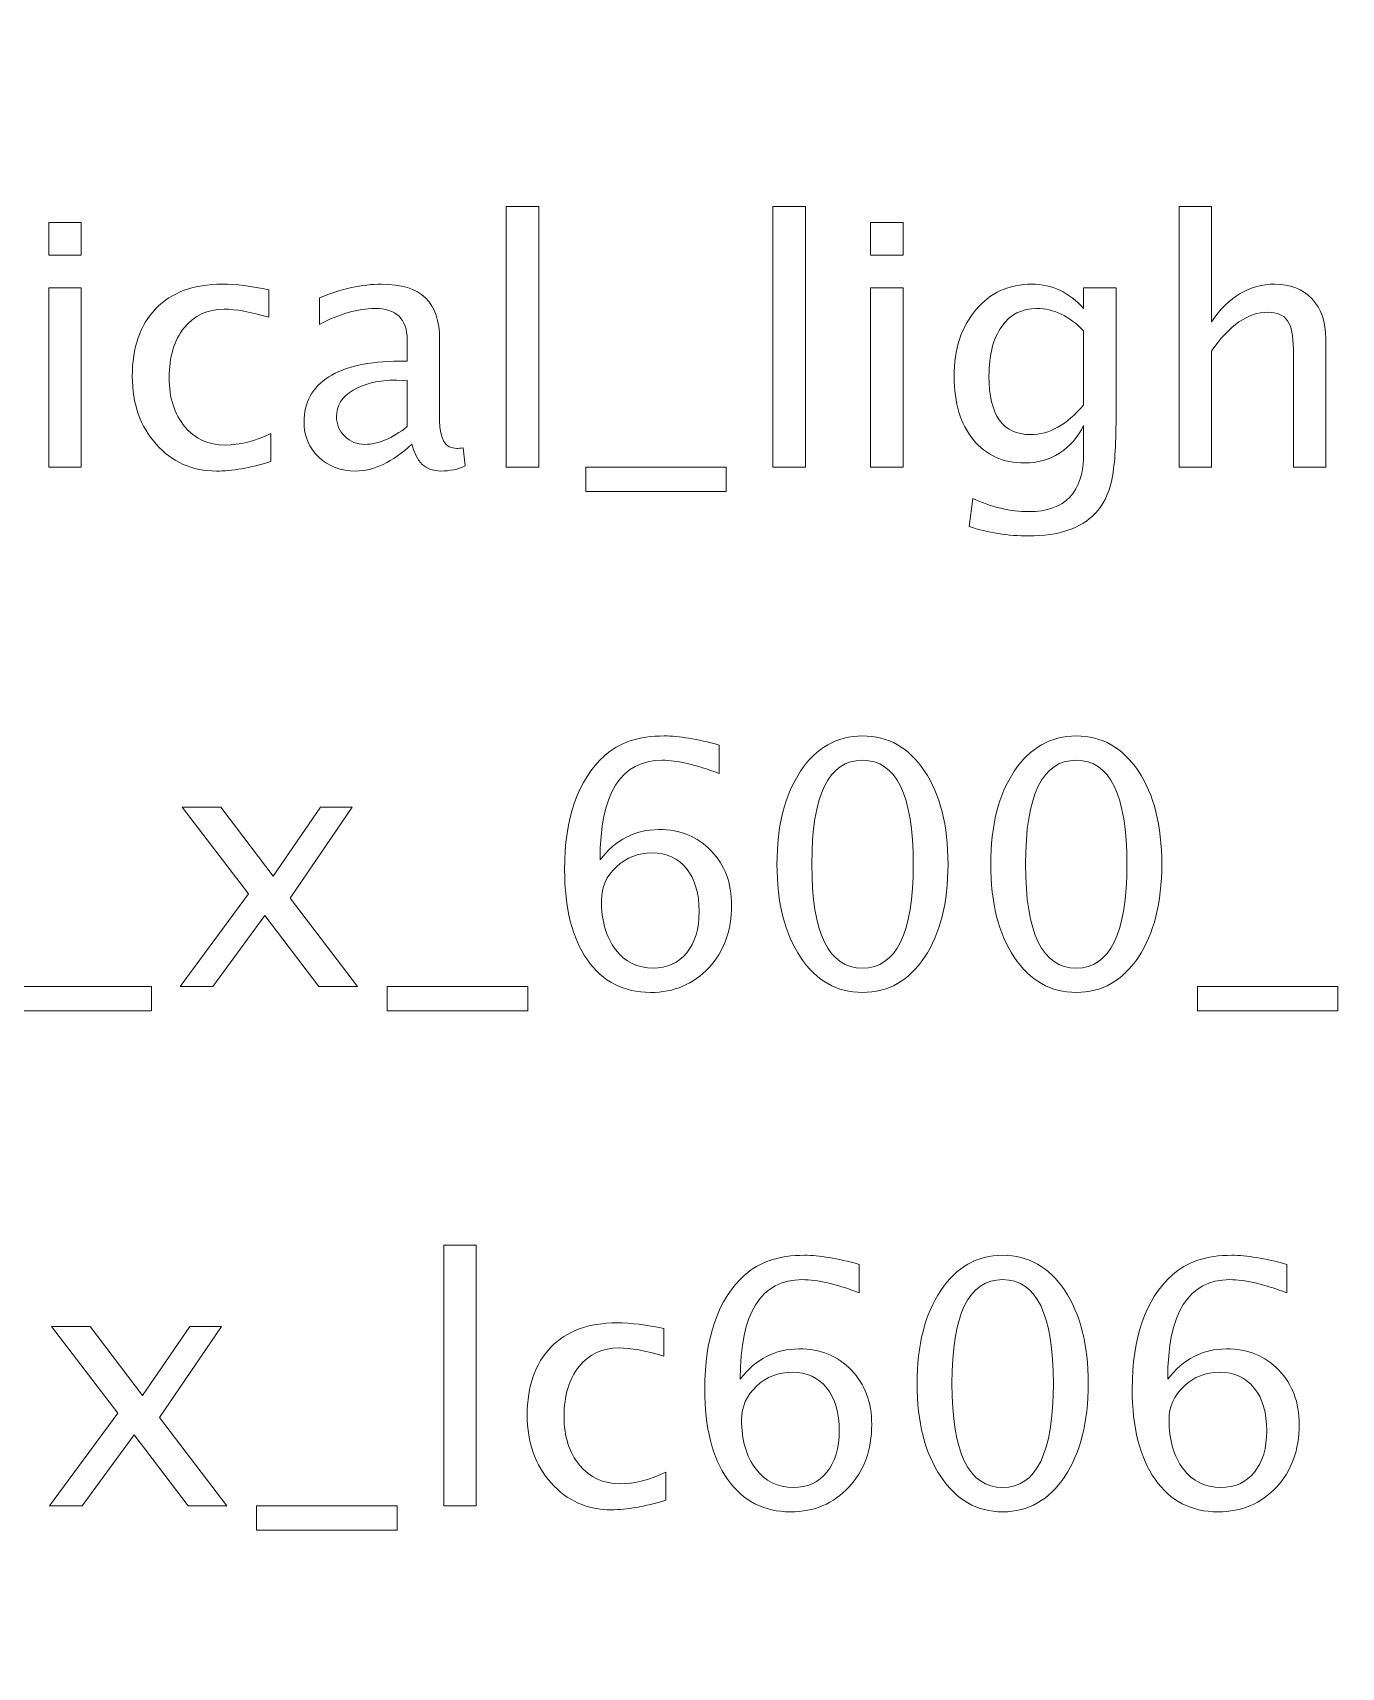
# Model space of a CAD drawing. Header units: centimetres. Extents: x -41.3 to 41.1, y -32.2 to 43.6.
# Drawn here: x -24.056 to -21.597, y 22.987 to 26.058 of the extents above; entities that cross this region are included whole.
import ezdxf

# ---------------------------------------------------------------- set-up
doc = ezdxf.new("R2010")
doc.units = ezdxf.units.CM
doc.header["$MEASUREMENT"] = 0
doc.layers.add('Layer 1', color=7, linetype='Continuous')

msp = doc.modelspace()

# ---------------------------------------------------------------- linework, layer by layer
at = {"layer": 'Layer 1', "color": 4, "lineweight": 53}
msp.add_open_spline([(31.7, -32.2), (31.7, -32.2), (-31.7, -32.2), (-31.7, -32.2), (-31.7, -32.2), (-31.97614, -32.2), (-32.2, -31.97614), (-32.2, -31.7), (-32.2, -31.7), (-32.2, -31.7), (-32.2, 31.7), (-32.2, 31.7), (-32.2, 31.7), (-32.2, 31.97614), (-31.97614, 32.2), (-31.7, 32.2), (-31.7, 32.2), (-31.7, 32.2), (31.7, 32.2), (31.7, 32.2), (31.7, 32.2), (31.97614, 32.2), (32.2, 31.97614), (32.2, 31.7), (32.2, 31.7), (32.2, 31.7), (32.2, -31.7), (32.2, -31.7), (32.2, -31.7), (32.2, -31.97614), (31.97614, -32.2), (31.7, -32.2)], degree=3, knots=[0, 0, 0, 0, 0.1111111, 0.1111111, 0.1111111, 0.1111111, 0.2222222, 0.2222222, 0.2222222, 0.2222222, 0.3333333, 0.3333333, 0.3333333, 0.3333333, 0.4444444, 0.4444444, 0.4444444, 0.4444444, 0.5555556, 0.5555556, 0.5555556, 0.5555556, 0.6666667, 0.6666667, 0.6666667, 0.6666667, 0.7777778, 0.7777778, 0.7777778, 0.7777778, 1, 1, 1, 1], dxfattribs=at)
at = {"layer": 'Layer 1', "lineweight": 53}
msp.add_open_spline([(-19.3, 32.2), (-19.3, 32.2), (-31.7, 32.2), (-31.7, 32.2), (-31.7, 32.2), (-31.97614, 32.2), (-32.2, 31.97614), (-32.2, 31.7), (-32.2, 31.7), (-32.2, 31.7), (-32.2, 20.8), (-32.2, 20.8), (-32.2, 20.8), (-32.2, 20.52386), (-31.97614, 20.3), (-31.7, 20.3), (-31.7, 20.3), (-31.7, 20.3), (-19.3, 20.3), (-19.3, 20.3), (-19.3, 20.3), (-19.02386, 20.3), (-18.8, 20.52386), (-18.8, 20.8), (-18.8, 20.8), (-18.8, 20.8), (-18.8, 31.7), (-18.8, 31.7), (-18.8, 31.7), (-18.8, 31.97614), (-19.02386, 32.2), (-19.3, 32.2)], degree=3, knots=[0, 0, 0, 0, 0.1111111, 0.1111111, 0.1111111, 0.1111111, 0.2222222, 0.2222222, 0.2222222, 0.2222222, 0.3333333, 0.3333333, 0.3333333, 0.3333333, 0.4444444, 0.4444444, 0.4444444, 0.4444444, 0.5555556, 0.5555556, 0.5555556, 0.5555556, 0.6666667, 0.6666667, 0.6666667, 0.6666667, 0.7777778, 0.7777778, 0.7777778, 0.7777778, 1, 1, 1, 1], dxfattribs=at)
at = {"layer": 'Layer 1', "color": 30, "lineweight": 53}
msp.add_open_spline([(-30, -30), (-30, -30), (-30, 30), (-30, 30), (-30, 30), (-30, 30), (30, 30), (30, 30), (30, 30), (30, 30), (30, -30), (30, -30), (30, -30), (30, -30), (-30, -30), (-30, -30)], degree=3, knots=[0, 0, 0, 0, 0.2, 0.2, 0.2, 0.2, 0.4, 0.4, 0.4, 0.4, 0.6, 0.6, 0.6, 0.6, 1, 1, 1, 1], dxfattribs=at)
at = {"layer": 'Layer 1', "color": 5, "lineweight": 9}
for points, knots in [([(-23.16616, 25.24174), (-23.16616, 25.24174), (-23.16616, 25.73133), (-23.16616, 25.73133), (-23.16616, 25.73133), (-23.16616, 25.73133), (-23.1052, 25.73133), (-23.1052, 25.73133), (-23.1052, 25.73133), (-23.1052, 25.73133), (-23.1052, 25.24174), (-23.1052, 25.24174), (-23.1052, 25.24174), (-23.1052, 25.24174), (-23.16616, 25.24174), (-23.16616, 25.24174)], [0, 0, 0, 0, 0.2, 0.2, 0.2, 0.2, 0.4, 0.4, 0.4, 0.4, 0.6, 0.6, 0.6, 0.6, 1, 1, 1, 1]), ([(-22.66513, 25.24174), (-22.66513, 25.24174), (-22.66513, 25.73133), (-22.66513, 25.73133), (-22.66513, 25.73133), (-22.66513, 25.73133), (-22.60417, 25.73133), (-22.60417, 25.73133), (-22.60417, 25.73133), (-22.60417, 25.73133), (-22.60417, 25.24174), (-22.60417, 25.24174), (-22.60417, 25.24174), (-22.60417, 25.24174), (-22.66513, 25.24174), (-22.66513, 25.24174)], [0, 0, 0, 0, 0.2, 0.2, 0.2, 0.2, 0.4, 0.4, 0.4, 0.4, 0.6, 0.6, 0.6, 0.6, 1, 1, 1, 1]), ([(-21.90217, 25.24174), (-21.90217, 25.24174), (-21.90217, 25.73133), (-21.90217, 25.73133), (-21.90217, 25.73133), (-21.90217, 25.73133), (-21.84121, 25.73133), (-21.84121, 25.73133), (-21.84121, 25.73133), (-21.84121, 25.73133), (-21.84121, 25.51468), (-21.84121, 25.51468), (-21.84121, 25.51468), (-21.80893, 25.56178), (-21.76935, 25.58528), (-21.72256, 25.58528), (-21.72256, 25.58528), (-21.69314, 25.58528), (-21.66975, 25.57607), (-21.6525, 25.55755), (-21.6525, 25.55755), (-21.63525, 25.53913), (-21.62657, 25.51426), (-21.62657, 25.48315), (-21.62657, 25.48315), (-21.62657, 25.48315), (-21.62657, 25.24174), (-21.62657, 25.24174), (-21.62657, 25.24174), (-21.62657, 25.24174), (-21.68753, 25.24174), (-21.68753, 25.24174), (-21.68753, 25.24174), (-21.68753, 25.24174), (-21.68753, 25.46325), (-21.68753, 25.46325), (-21.68753, 25.46325), (-21.68753, 25.48823), (-21.69123, 25.50601), (-21.69854, 25.51659), (-21.69854, 25.51659), (-21.70594, 25.52728), (-21.71812, 25.53257), (-21.73515, 25.53257), (-21.73515, 25.53257), (-21.77263, 25.53257), (-21.80798, 25.50812), (-21.84121, 25.45923), (-21.84121, 25.45923), (-21.84121, 25.45923), (-21.84121, 25.24174), (-21.84121, 25.24174), (-21.84121, 25.24174), (-21.84121, 25.24174), (-21.90217, 25.24174), (-21.90217, 25.24174)], [0, 0, 0, 0, 0.0666667, 0.0666667, 0.0666667, 0.0666667, 0.1333333, 0.1333333, 0.1333333, 0.1333333, 0.2, 0.2, 0.2, 0.2, 0.2666667, 0.2666667, 0.2666667, 0.2666667, 0.3333333, 0.3333333, 0.3333333, 0.3333333, 0.4, 0.4, 0.4, 0.4, 0.4666667, 0.4666667, 0.4666667, 0.4666667, 0.5333333, 0.5333333, 0.5333333, 0.5333333, 0.6, 0.6, 0.6, 0.6, 0.6666667, 0.6666667, 0.6666667, 0.6666667, 0.7333333, 0.7333333, 0.7333333, 0.7333333, 0.8, 0.8, 0.8, 0.8, 0.8666667, 0.8666667, 0.8666667, 0.8666667, 1, 1, 1, 1]), ([(-24.02554, 25.63989), (-24.02554, 25.63989), (-24.02554, 25.70085), (-24.02554, 25.70085), (-24.02554, 25.70085), (-24.02554, 25.70085), (-23.96458, 25.70085), (-23.96458, 25.70085), (-23.96458, 25.70085), (-23.96458, 25.70085), (-23.96458, 25.63989), (-23.96458, 25.63989), (-23.96458, 25.63989), (-23.96458, 25.63989), (-24.02554, 25.63989), (-24.02554, 25.63989)], [0, 0, 0, 0, 0.2, 0.2, 0.2, 0.2, 0.4, 0.4, 0.4, 0.4, 0.6, 0.6, 0.6, 0.6, 1, 1, 1, 1]), ([(-22.48161, 25.63989), (-22.48161, 25.63989), (-22.48161, 25.70085), (-22.48161, 25.70085), (-22.48161, 25.70085), (-22.48161, 25.70085), (-22.42065, 25.70085), (-22.42065, 25.70085), (-22.42065, 25.70085), (-22.42065, 25.70085), (-22.42065, 25.63989), (-22.42065, 25.63989), (-22.42065, 25.63989), (-22.42065, 25.63989), (-22.48161, 25.63989), (-22.48161, 25.63989)], [0, 0, 0, 0, 0.2, 0.2, 0.2, 0.2, 0.4, 0.4, 0.4, 0.4, 0.6, 0.6, 0.6, 0.6, 1, 1, 1, 1]), ([(-23.60833, 25.2519), (-23.64781, 25.24005), (-23.68188, 25.23412), (-23.71057, 25.23412), (-23.71057, 25.23412), (-23.75608, 25.23412), (-23.79376, 25.25095), (-23.82371, 25.2845), (-23.82371, 25.2845), (-23.85366, 25.31815), (-23.86869, 25.36059), (-23.86869, 25.41171), (-23.86869, 25.41171), (-23.86869, 25.46632), (-23.85387, 25.50897), (-23.82424, 25.53945), (-23.82424, 25.53945), (-23.79461, 25.57004), (-23.75323, 25.58528), (-23.7001, 25.58528), (-23.7001, 25.58528), (-23.67395, 25.58528), (-23.64452, 25.58168), (-23.61214, 25.57448), (-23.61214, 25.57448), (-23.61214, 25.57448), (-23.61214, 25.52305), (-23.61214, 25.52305), (-23.61214, 25.52305), (-23.64654, 25.53321), (-23.67458, 25.53829), (-23.69618, 25.53829), (-23.69618, 25.53829), (-23.72751, 25.53829), (-23.75259, 25.52654), (-23.77132, 25.50315), (-23.77132, 25.50315), (-23.79006, 25.47976), (-23.79947, 25.44854), (-23.79947, 25.40959), (-23.79947, 25.40959), (-23.79947, 25.37181), (-23.78974, 25.34133), (-23.77037, 25.31794), (-23.77037, 25.31794), (-23.751, 25.29466), (-23.72571, 25.28302), (-23.69428, 25.28302), (-23.69428, 25.28302), (-23.66643, 25.28302), (-23.63786, 25.29021), (-23.60833, 25.30461), (-23.60833, 25.30461), (-23.60833, 25.30461), (-23.60833, 25.2519), (-23.60833, 25.2519)], [0, 0, 0, 0, 0.0666667, 0.0666667, 0.0666667, 0.0666667, 0.1333333, 0.1333333, 0.1333333, 0.1333333, 0.2, 0.2, 0.2, 0.2, 0.2666667, 0.2666667, 0.2666667, 0.2666667, 0.3333333, 0.3333333, 0.3333333, 0.3333333, 0.4, 0.4, 0.4, 0.4, 0.4666667, 0.4666667, 0.4666667, 0.4666667, 0.5333333, 0.5333333, 0.5333333, 0.5333333, 0.6, 0.6, 0.6, 0.6, 0.6666667, 0.6666667, 0.6666667, 0.6666667, 0.7333333, 0.7333333, 0.7333333, 0.7333333, 0.8, 0.8, 0.8, 0.8, 0.8666667, 0.8666667, 0.8666667, 0.8666667, 1, 1, 1, 1]), ([(-23.34332, 25.2846), (-23.37995, 25.25095), (-23.41519, 25.23412), (-23.44906, 25.23412), (-23.44906, 25.23412), (-23.47689, 25.23412), (-23.50007, 25.2428), (-23.51838, 25.26026), (-23.51838, 25.26026), (-23.53679, 25.27772), (-23.546, 25.29974), (-23.546, 25.3263), (-23.546, 25.3263), (-23.546, 25.36303), (-23.53055, 25.39128), (-23.49964, 25.41097), (-23.49964, 25.41097), (-23.46874, 25.43065), (-23.4244, 25.4405), (-23.36661, 25.4405), (-23.36661, 25.4405), (-23.36661, 25.4405), (-23.35231, 25.4405), (-23.35231, 25.4405), (-23.35231, 25.4405), (-23.35231, 25.4405), (-23.35231, 25.48103), (-23.35231, 25.48103), (-23.35231, 25.48103), (-23.35231, 25.52008), (-23.37264, 25.53956), (-23.41339, 25.53956), (-23.41339, 25.53956), (-23.44493, 25.53956), (-23.47943, 25.52961), (-23.51679, 25.50971), (-23.51679, 25.50971), (-23.51679, 25.50971), (-23.51679, 25.55988), (-23.51679, 25.55988), (-23.51679, 25.55988), (-23.47573, 25.57681), (-23.43699, 25.58528), (-23.40069, 25.58528), (-23.40069, 25.58528), (-23.36333, 25.58528), (-23.3357, 25.57681), (-23.31802, 25.55977), (-23.31802, 25.55977), (-23.30024, 25.54273), (-23.29135, 25.51648), (-23.29135, 25.48103), (-23.29135, 25.48103), (-23.29135, 25.48103), (-23.29135, 25.32895), (-23.29135, 25.32895), (-23.29135, 25.32895), (-23.29135, 25.29413), (-23.28067, 25.27667), (-23.25918, 25.27667), (-23.25918, 25.27667), (-23.25654, 25.27667), (-23.25262, 25.27709), (-23.24743, 25.27794), (-23.24743, 25.27794), (-23.24743, 25.27794), (-23.24309, 25.24407), (-23.24309, 25.24407), (-23.24309, 25.24407), (-23.25696, 25.2374), (-23.2722, 25.23412), (-23.28892, 25.23412), (-23.28892, 25.23412), (-23.31739, 25.23412), (-23.33549, 25.25095), (-23.34332, 25.2846)], [0, 0, 0, 0, 0.05, 0.05, 0.05, 0.05, 0.1, 0.1, 0.1, 0.1, 0.15, 0.15, 0.15, 0.15, 0.2, 0.2, 0.2, 0.2, 0.25, 0.25, 0.25, 0.25, 0.3, 0.3, 0.3, 0.3, 0.35, 0.35, 0.35, 0.35, 0.4, 0.4, 0.4, 0.4, 0.45, 0.45, 0.45, 0.45, 0.5, 0.5, 0.5, 0.5, 0.55, 0.55, 0.55, 0.55, 0.6, 0.6, 0.6, 0.6, 0.65, 0.65, 0.65, 0.65, 0.7, 0.7, 0.7, 0.7, 0.75, 0.75, 0.75, 0.75, 0.8, 0.8, 0.8, 0.8, 0.85, 0.85, 0.85, 0.85, 0.9, 0.9, 0.9, 0.9, 1, 1, 1, 1]), ([(-22.29682, 25.12998), (-22.29682, 25.12998), (-22.28962, 25.18268), (-22.28962, 25.18268), (-22.28962, 25.18268), (-22.25427, 25.16617), (-22.21924, 25.15792), (-22.18464, 25.15792), (-22.18464, 25.15792), (-22.11594, 25.15792), (-22.08154, 25.19433), (-22.08154, 25.26703), (-22.08154, 25.26703), (-22.08154, 25.26703), (-22.08154, 25.31995), (-22.08154, 25.31995), (-22.08154, 25.31995), (-22.09213, 25.29762), (-22.10716, 25.28037), (-22.12674, 25.26799), (-22.12674, 25.26799), (-22.14632, 25.2556), (-22.16813, 25.24936), (-22.19215, 25.24936), (-22.19215, 25.24936), (-22.2329, 25.24936), (-22.26518, 25.26397), (-22.28899, 25.29318), (-22.28899, 25.29318), (-22.3128, 25.32239), (-22.32476, 25.36197), (-22.32476, 25.41192), (-22.32476, 25.41192), (-22.32476, 25.46304), (-22.31121, 25.50474), (-22.28412, 25.53702), (-22.28412, 25.53702), (-22.25692, 25.56919), (-22.22189, 25.58528), (-22.17882, 25.58528), (-22.17882, 25.58528), (-22.14113, 25.58528), (-22.10864, 25.57004), (-22.08154, 25.53945), (-22.08154, 25.53945), (-22.08154, 25.53945), (-22.08154, 25.57829), (-22.08154, 25.57829), (-22.08154, 25.57829), (-22.08154, 25.57829), (-22.02058, 25.57829), (-22.02058, 25.57829), (-22.02058, 25.57829), (-22.02058, 25.57829), (-22.02058, 25.3336), (-22.02058, 25.3336), (-22.02058, 25.3336), (-22.02058, 25.281), (-22.02334, 25.24206), (-22.02884, 25.21676), (-22.02884, 25.21676), (-22.03424, 25.19147), (-22.04461, 25.17073), (-22.05964, 25.15464), (-22.05964, 25.15464), (-22.08631, 25.12638), (-22.12801, 25.1122), (-22.18464, 25.1122), (-22.18464, 25.1122), (-22.22348, 25.1122), (-22.26084, 25.11813), (-22.29682, 25.12998)], [0, 0, 0, 0, 0.0526316, 0.0526316, 0.0526316, 0.0526316, 0.1052632, 0.1052632, 0.1052632, 0.1052632, 0.1578947, 0.1578947, 0.1578947, 0.1578947, 0.2105263, 0.2105263, 0.2105263, 0.2105263, 0.2631579, 0.2631579, 0.2631579, 0.2631579, 0.3157895, 0.3157895, 0.3157895, 0.3157895, 0.3684211, 0.3684211, 0.3684211, 0.3684211, 0.4210526, 0.4210526, 0.4210526, 0.4210526, 0.4736842, 0.4736842, 0.4736842, 0.4736842, 0.5263158, 0.5263158, 0.5263158, 0.5263158, 0.5789474, 0.5789474, 0.5789474, 0.5789474, 0.6315789, 0.6315789, 0.6315789, 0.6315789, 0.6842105, 0.6842105, 0.6842105, 0.6842105, 0.7368421, 0.7368421, 0.7368421, 0.7368421, 0.7894737, 0.7894737, 0.7894737, 0.7894737, 0.8421053, 0.8421053, 0.8421053, 0.8421053, 0.8947368, 0.8947368, 0.8947368, 0.8947368, 1, 1, 1, 1]), ([(-24.02554, 25.24174), (-24.02554, 25.24174), (-24.02554, 25.57829), (-24.02554, 25.57829), (-24.02554, 25.57829), (-24.02554, 25.57829), (-23.96458, 25.57829), (-23.96458, 25.57829), (-23.96458, 25.57829), (-23.96458, 25.57829), (-23.96458, 25.24174), (-23.96458, 25.24174), (-23.96458, 25.24174), (-23.96458, 25.24174), (-24.02554, 25.24174), (-24.02554, 25.24174)], [0, 0, 0, 0, 0.2, 0.2, 0.2, 0.2, 0.4, 0.4, 0.4, 0.4, 0.6, 0.6, 0.6, 0.6, 1, 1, 1, 1]), ([(-22.48161, 25.24174), (-22.48161, 25.24174), (-22.48161, 25.57829), (-22.48161, 25.57829), (-22.48161, 25.57829), (-22.48161, 25.57829), (-22.42065, 25.57829), (-22.42065, 25.57829), (-22.42065, 25.57829), (-22.42065, 25.57829), (-22.42065, 25.24174), (-22.42065, 25.24174), (-22.42065, 25.24174), (-22.42065, 25.24174), (-22.48161, 25.24174), (-22.48161, 25.24174)], [0, 0, 0, 0, 0.2, 0.2, 0.2, 0.2, 0.4, 0.4, 0.4, 0.4, 0.6, 0.6, 0.6, 0.6, 1, 1, 1, 1]), ([(-22.08154, 25.35816), (-22.08154, 25.35816), (-22.08154, 25.49775), (-22.08154, 25.49775), (-22.08154, 25.49775), (-22.10843, 25.52559), (-22.13774, 25.53956), (-22.1694, 25.53956), (-22.1694, 25.53956), (-22.19755, 25.53956), (-22.21956, 25.52834), (-22.23544, 25.50579), (-22.23544, 25.50579), (-22.25142, 25.48336), (-22.25935, 25.45214), (-22.25935, 25.41234), (-22.25935, 25.41234), (-22.25935, 25.33921), (-22.23343, 25.3027), (-22.18146, 25.3027), (-22.18146, 25.3027), (-22.14611, 25.3027), (-22.11277, 25.32122), (-22.08154, 25.35816)], [0, 0, 0, 0, 0.1428571, 0.1428571, 0.1428571, 0.1428571, 0.2857143, 0.2857143, 0.2857143, 0.2857143, 0.4285714, 0.4285714, 0.4285714, 0.4285714, 0.5714286, 0.5714286, 0.5714286, 0.5714286, 0.7142857, 0.7142857, 0.7142857, 0.7142857, 1, 1, 1, 1]), ([(-23.35231, 25.31783), (-23.35231, 25.31783), (-23.35231, 25.4043), (-23.35231, 25.4043), (-23.35231, 25.4043), (-23.35231, 25.4043), (-23.3719, 25.40494), (-23.3719, 25.40494), (-23.3719, 25.40494), (-23.40577, 25.40494), (-23.43308, 25.39869), (-23.45392, 25.3862), (-23.45392, 25.3862), (-23.47467, 25.37361), (-23.48504, 25.35699), (-23.48504, 25.33625), (-23.48504, 25.33625), (-23.48504, 25.32175), (-23.47985, 25.30947), (-23.46959, 25.29942), (-23.46959, 25.29942), (-23.45922, 25.28937), (-23.44662, 25.28429), (-23.4317, 25.28429), (-23.4317, 25.28429), (-23.4063, 25.28429), (-23.37984, 25.2955), (-23.35231, 25.31783)], [0, 0, 0, 0, 0.125, 0.125, 0.125, 0.125, 0.25, 0.25, 0.25, 0.25, 0.375, 0.375, 0.375, 0.375, 0.5, 0.5, 0.5, 0.5, 0.625, 0.625, 0.625, 0.625, 0.75, 0.75, 0.75, 0.75, 1, 1, 1, 1]), ([(-23.01693, 25.19602), (-23.01693, 25.19602), (-23.01693, 25.24174), (-23.01693, 25.24174), (-23.01693, 25.24174), (-23.01693, 25.24174), (-22.75276, 25.24174), (-22.75276, 25.24174), (-22.75276, 25.24174), (-22.75276, 25.24174), (-22.75276, 25.19602), (-22.75276, 25.19602), (-22.75276, 25.19602), (-22.75276, 25.19602), (-23.01693, 25.19602), (-23.01693, 25.19602)], [0, 0, 0, 0, 0.2, 0.2, 0.2, 0.2, 0.4, 0.4, 0.4, 0.4, 0.6, 0.6, 0.6, 0.6, 1, 1, 1, 1]), ([(-22.9899, 24.50387), (-22.96069, 24.54166), (-22.92397, 24.5606), (-22.87972, 24.5606), (-22.87972, 24.5606), (-22.83961, 24.5606), (-22.8068, 24.54737), (-22.78119, 24.52081), (-22.78119, 24.52081), (-22.75568, 24.49424), (-22.74287, 24.46016), (-22.74287, 24.41857), (-22.74287, 24.41857), (-22.74287, 24.37084), (-22.75716, 24.33158), (-22.78584, 24.30078), (-22.78584, 24.30078), (-22.81452, 24.26998), (-22.85093, 24.25453), (-22.89528, 24.25453), (-22.89528, 24.25453), (-22.94566, 24.25453), (-22.98524, 24.27496), (-23.01371, 24.3157), (-23.01371, 24.3157), (-23.04229, 24.35655), (-23.05657, 24.41307), (-23.05657, 24.48514), (-23.05657, 24.48514), (-23.05657, 24.5823), (-23.0316, 24.65352), (-22.98175, 24.69903), (-22.98175, 24.69903), (-22.95466, 24.72401), (-22.91719, 24.7365), (-22.86945, 24.7365), (-22.86945, 24.7365), (-22.84172, 24.7365), (-22.80733, 24.73078), (-22.76637, 24.71935), (-22.76637, 24.71935), (-22.76637, 24.71935), (-22.76637, 24.66601), (-22.76637, 24.66601), (-22.76637, 24.66601), (-22.80966, 24.68252), (-22.84522, 24.69078), (-22.87316, 24.69078), (-22.87316, 24.69078), (-22.95095, 24.69078), (-22.9899, 24.62844), (-22.9899, 24.50387)], [0, 0, 0, 0, 0.0714286, 0.0714286, 0.0714286, 0.0714286, 0.1428571, 0.1428571, 0.1428571, 0.1428571, 0.2142857, 0.2142857, 0.2142857, 0.2142857, 0.2857143, 0.2857143, 0.2857143, 0.2857143, 0.3571429, 0.3571429, 0.3571429, 0.3571429, 0.4285714, 0.4285714, 0.4285714, 0.4285714, 0.5, 0.5, 0.5, 0.5, 0.5714286, 0.5714286, 0.5714286, 0.5714286, 0.6428571, 0.6428571, 0.6428571, 0.6428571, 0.7142857, 0.7142857, 0.7142857, 0.7142857, 0.7857143, 0.7857143, 0.7857143, 0.7857143, 0.8571429, 0.8571429, 0.8571429, 0.8571429, 1, 1, 1, 1]), ([(-22.49692, 24.25453), (-22.54507, 24.25453), (-22.58391, 24.27665), (-22.61334, 24.32078), (-22.61334, 24.32078), (-22.64286, 24.36491), (-22.65757, 24.42312), (-22.65757, 24.49551), (-22.65757, 24.49551), (-22.65757, 24.5679), (-22.64286, 24.62611), (-22.61334, 24.67024), (-22.61334, 24.67024), (-22.58391, 24.71438), (-22.54507, 24.7365), (-22.49692, 24.7365), (-22.49692, 24.7365), (-22.44854, 24.7365), (-22.4097, 24.71448), (-22.38028, 24.67046), (-22.38028, 24.67046), (-22.35097, 24.62643), (-22.33625, 24.56811), (-22.33625, 24.49551), (-22.33625, 24.49551), (-22.33625, 24.42312), (-22.35097, 24.36491), (-22.38028, 24.32078), (-22.38028, 24.32078), (-22.4097, 24.27665), (-22.44854, 24.25453), (-22.49692, 24.25453)], [0, 0, 0, 0, 0.1111111, 0.1111111, 0.1111111, 0.1111111, 0.2222222, 0.2222222, 0.2222222, 0.2222222, 0.3333333, 0.3333333, 0.3333333, 0.3333333, 0.4444444, 0.4444444, 0.4444444, 0.4444444, 0.5555556, 0.5555556, 0.5555556, 0.5555556, 0.6666667, 0.6666667, 0.6666667, 0.6666667, 0.7777778, 0.7777778, 0.7777778, 0.7777778, 1, 1, 1, 1]), ([(-22.09539, 24.25453), (-22.14354, 24.25453), (-22.18238, 24.27665), (-22.21181, 24.32078), (-22.21181, 24.32078), (-22.24133, 24.36491), (-22.25604, 24.42312), (-22.25604, 24.49551), (-22.25604, 24.49551), (-22.25604, 24.5679), (-22.24133, 24.62611), (-22.21181, 24.67024), (-22.21181, 24.67024), (-22.18238, 24.71438), (-22.14354, 24.7365), (-22.09539, 24.7365), (-22.09539, 24.7365), (-22.04701, 24.7365), (-22.00817, 24.71448), (-21.97875, 24.67046), (-21.97875, 24.67046), (-21.94944, 24.62643), (-21.93472, 24.56811), (-21.93472, 24.49551), (-21.93472, 24.49551), (-21.93472, 24.42312), (-21.94944, 24.36491), (-21.97875, 24.32078), (-21.97875, 24.32078), (-22.00817, 24.27665), (-22.04701, 24.25453), (-22.09539, 24.25453)], [0, 0, 0, 0, 0.1111111, 0.1111111, 0.1111111, 0.1111111, 0.2222222, 0.2222222, 0.2222222, 0.2222222, 0.3333333, 0.3333333, 0.3333333, 0.3333333, 0.4444444, 0.4444444, 0.4444444, 0.4444444, 0.5555556, 0.5555556, 0.5555556, 0.5555556, 0.6666667, 0.6666667, 0.6666667, 0.6666667, 0.7777778, 0.7777778, 0.7777778, 0.7777778, 1, 1, 1, 1]), ([(-22.49703, 24.30025), (-22.43341, 24.30025), (-22.40166, 24.36534), (-22.40166, 24.49551), (-22.40166, 24.49551), (-22.40166, 24.62569), (-22.43341, 24.69078), (-22.49703, 24.69078), (-22.49703, 24.69078), (-22.56042, 24.69078), (-22.59217, 24.62569), (-22.59217, 24.49551), (-22.59217, 24.49551), (-22.59217, 24.36534), (-22.56042, 24.30025), (-22.49703, 24.30025)], [0, 0, 0, 0, 0.2, 0.2, 0.2, 0.2, 0.4, 0.4, 0.4, 0.4, 0.6, 0.6, 0.6, 0.6, 1, 1, 1, 1]), ([(-22.0955, 24.30025), (-22.03188, 24.30025), (-22.00013, 24.36534), (-22.00013, 24.49551), (-22.00013, 24.49551), (-22.00013, 24.62569), (-22.03188, 24.69078), (-22.0955, 24.69078), (-22.0955, 24.69078), (-22.15889, 24.69078), (-22.19064, 24.62569), (-22.19064, 24.49551), (-22.19064, 24.49551), (-22.19064, 24.36534), (-22.15889, 24.30025), (-22.0955, 24.30025)], [0, 0, 0, 0, 0.2, 0.2, 0.2, 0.2, 0.4, 0.4, 0.4, 0.4, 0.6, 0.6, 0.6, 0.6, 1, 1, 1, 1]), ([(-23.77878, 24.26596), (-23.77878, 24.26596), (-23.65062, 24.43963), (-23.65062, 24.43963), (-23.65062, 24.43963), (-23.65062, 24.43963), (-23.77497, 24.60251), (-23.77497, 24.60251), (-23.77497, 24.60251), (-23.77497, 24.60251), (-23.70227, 24.60251), (-23.70227, 24.60251), (-23.70227, 24.60251), (-23.70227, 24.60251), (-23.60405, 24.47286), (-23.60405, 24.47286), (-23.60405, 24.47286), (-23.60405, 24.47286), (-23.51514, 24.60251), (-23.51514, 24.60251), (-23.51514, 24.60251), (-23.51514, 24.60251), (-23.45556, 24.60251), (-23.45556, 24.60251), (-23.45556, 24.60251), (-23.45556, 24.60251), (-23.57198, 24.4318), (-23.57198, 24.4318), (-23.57198, 24.4318), (-23.57198, 24.4318), (-23.4454, 24.26596), (-23.4454, 24.26596), (-23.4454, 24.26596), (-23.4454, 24.26596), (-23.51811, 24.26596), (-23.51811, 24.26596), (-23.51811, 24.26596), (-23.51811, 24.26596), (-23.61951, 24.39931), (-23.61951, 24.39931), (-23.61951, 24.39931), (-23.61951, 24.39931), (-23.71761, 24.26596), (-23.71761, 24.26596), (-23.71761, 24.26596), (-23.71761, 24.26596), (-23.77878, 24.26596), (-23.77878, 24.26596)], [0, 0, 0, 0, 0.0769231, 0.0769231, 0.0769231, 0.0769231, 0.1538462, 0.1538462, 0.1538462, 0.1538462, 0.2307692, 0.2307692, 0.2307692, 0.2307692, 0.3076923, 0.3076923, 0.3076923, 0.3076923, 0.3846154, 0.3846154, 0.3846154, 0.3846154, 0.4615385, 0.4615385, 0.4615385, 0.4615385, 0.5384615, 0.5384615, 0.5384615, 0.5384615, 0.6153846, 0.6153846, 0.6153846, 0.6153846, 0.6923077, 0.6923077, 0.6923077, 0.6923077, 0.7692308, 0.7692308, 0.7692308, 0.7692308, 0.8461538, 0.8461538, 0.8461538, 0.8461538, 1, 1, 1, 1]), ([(-22.80383, 24.40651), (-22.80383, 24.44048), (-22.81167, 24.46736), (-22.82744, 24.48715), (-22.82744, 24.48715), (-22.8432, 24.50694), (-22.86479, 24.51679), (-22.89222, 24.51679), (-22.89222, 24.51679), (-22.91836, 24.51679), (-22.94069, 24.50811), (-22.95931, 24.49064), (-22.95931, 24.49064), (-22.97805, 24.47329), (-22.98736, 24.45233), (-22.98736, 24.42789), (-22.98736, 24.42789), (-22.98736, 24.38936), (-22.97847, 24.35846), (-22.9608, 24.33518), (-22.9608, 24.33518), (-22.94302, 24.31189), (-22.91952, 24.30025), (-22.89031, 24.30025), (-22.89031, 24.30025), (-22.86374, 24.30025), (-22.84268, 24.30978), (-22.82712, 24.32883), (-22.82712, 24.32883), (-22.81156, 24.34788), (-22.80383, 24.3738), (-22.80383, 24.40651)], [0, 0, 0, 0, 0.1111111, 0.1111111, 0.1111111, 0.1111111, 0.2222222, 0.2222222, 0.2222222, 0.2222222, 0.3333333, 0.3333333, 0.3333333, 0.3333333, 0.4444444, 0.4444444, 0.4444444, 0.4444444, 0.5555556, 0.5555556, 0.5555556, 0.5555556, 0.6666667, 0.6666667, 0.6666667, 0.6666667, 0.7777778, 0.7777778, 0.7777778, 0.7777778, 1, 1, 1, 1]), ([(-24.09692, 24.22024), (-24.09692, 24.22024), (-24.09692, 24.26596), (-24.09692, 24.26596), (-24.09692, 24.26596), (-24.09692, 24.26596), (-23.83275, 24.26596), (-23.83275, 24.26596), (-23.83275, 24.26596), (-23.83275, 24.26596), (-23.83275, 24.22024), (-23.83275, 24.22024), (-23.83275, 24.22024), (-23.83275, 24.22024), (-24.09692, 24.22024), (-24.09692, 24.22024)], [0, 0, 0, 0, 0.2, 0.2, 0.2, 0.2, 0.4, 0.4, 0.4, 0.4, 0.6, 0.6, 0.6, 0.6, 1, 1, 1, 1]), ([(-23.38995, 24.22024), (-23.38995, 24.22024), (-23.38995, 24.26596), (-23.38995, 24.26596), (-23.38995, 24.26596), (-23.38995, 24.26596), (-23.12578, 24.26596), (-23.12578, 24.26596), (-23.12578, 24.26596), (-23.12578, 24.26596), (-23.12578, 24.22024), (-23.12578, 24.22024), (-23.12578, 24.22024), (-23.12578, 24.22024), (-23.38995, 24.22024), (-23.38995, 24.22024)], [0, 0, 0, 0, 0.2, 0.2, 0.2, 0.2, 0.4, 0.4, 0.4, 0.4, 0.6, 0.6, 0.6, 0.6, 1, 1, 1, 1]), ([(-21.86785, 24.22024), (-21.86785, 24.22024), (-21.86785, 24.26596), (-21.86785, 24.26596), (-21.86785, 24.26596), (-21.86785, 24.26596), (-21.60368, 24.26596), (-21.60368, 24.26596), (-21.60368, 24.26596), (-21.60368, 24.26596), (-21.60368, 24.22024), (-21.60368, 24.22024), (-21.60368, 24.22024), (-21.60368, 24.22024), (-21.86785, 24.22024), (-21.86785, 24.22024)], [0, 0, 0, 0, 0.2, 0.2, 0.2, 0.2, 0.4, 0.4, 0.4, 0.4, 0.6, 0.6, 0.6, 0.6, 1, 1, 1, 1]), ([(-23.28363, 23.29018), (-23.28363, 23.29018), (-23.28363, 23.77977), (-23.28363, 23.77977), (-23.28363, 23.77977), (-23.28363, 23.77977), (-23.22267, 23.77977), (-23.22267, 23.77977), (-23.22267, 23.77977), (-23.22267, 23.77977), (-23.22267, 23.29018), (-23.22267, 23.29018), (-23.22267, 23.29018), (-23.22267, 23.29018), (-23.28363, 23.29018), (-23.28363, 23.29018)], [0, 0, 0, 0, 0.2, 0.2, 0.2, 0.2, 0.4, 0.4, 0.4, 0.4, 0.6, 0.6, 0.6, 0.6, 1, 1, 1, 1]), ([(-22.72661, 23.52809), (-22.6974, 23.56588), (-22.66068, 23.58482), (-22.61643, 23.58482), (-22.61643, 23.58482), (-22.57632, 23.58482), (-22.54351, 23.57159), (-22.5179, 23.54503), (-22.5179, 23.54503), (-22.49239, 23.51846), (-22.47958, 23.48438), (-22.47958, 23.44279), (-22.47958, 23.44279), (-22.47958, 23.39506), (-22.49387, 23.3558), (-22.52255, 23.325), (-22.52255, 23.325), (-22.55123, 23.2942), (-22.58764, 23.27875), (-22.63199, 23.27875), (-22.63199, 23.27875), (-22.68237, 23.27875), (-22.72195, 23.29918), (-22.75042, 23.33992), (-22.75042, 23.33992), (-22.779, 23.38077), (-22.79328, 23.43729), (-22.79328, 23.50936), (-22.79328, 23.50936), (-22.79328, 23.60652), (-22.76831, 23.67774), (-22.71846, 23.72325), (-22.71846, 23.72325), (-22.69137, 23.74823), (-22.6539, 23.76072), (-22.60616, 23.76072), (-22.60616, 23.76072), (-22.57843, 23.76072), (-22.54404, 23.755), (-22.50308, 23.74357), (-22.50308, 23.74357), (-22.50308, 23.74357), (-22.50308, 23.69023), (-22.50308, 23.69023), (-22.50308, 23.69023), (-22.54637, 23.70674), (-22.58193, 23.715), (-22.60987, 23.715), (-22.60987, 23.715), (-22.68766, 23.715), (-22.72661, 23.65266), (-22.72661, 23.52809)], [0, 0, 0, 0, 0.0714286, 0.0714286, 0.0714286, 0.0714286, 0.1428571, 0.1428571, 0.1428571, 0.1428571, 0.2142857, 0.2142857, 0.2142857, 0.2142857, 0.2857143, 0.2857143, 0.2857143, 0.2857143, 0.3571429, 0.3571429, 0.3571429, 0.3571429, 0.4285714, 0.4285714, 0.4285714, 0.4285714, 0.5, 0.5, 0.5, 0.5, 0.5714286, 0.5714286, 0.5714286, 0.5714286, 0.6428571, 0.6428571, 0.6428571, 0.6428571, 0.7142857, 0.7142857, 0.7142857, 0.7142857, 0.7857143, 0.7857143, 0.7857143, 0.7857143, 0.8571429, 0.8571429, 0.8571429, 0.8571429, 1, 1, 1, 1]), ([(-22.23364, 23.27875), (-22.28179, 23.27875), (-22.32063, 23.30087), (-22.35006, 23.345), (-22.35006, 23.345), (-22.37958, 23.38913), (-22.39429, 23.44734), (-22.39429, 23.51973), (-22.39429, 23.51973), (-22.39429, 23.59212), (-22.37958, 23.65033), (-22.35006, 23.69446), (-22.35006, 23.69446), (-22.32063, 23.7386), (-22.28179, 23.76072), (-22.23364, 23.76072), (-22.23364, 23.76072), (-22.18526, 23.76072), (-22.14642, 23.7387), (-22.117, 23.69468), (-22.117, 23.69468), (-22.08769, 23.65065), (-22.07297, 23.59233), (-22.07297, 23.51973), (-22.07297, 23.51973), (-22.07297, 23.44734), (-22.08769, 23.38913), (-22.117, 23.345), (-22.117, 23.345), (-22.14642, 23.30087), (-22.18526, 23.27875), (-22.23364, 23.27875)], [0, 0, 0, 0, 0.1111111, 0.1111111, 0.1111111, 0.1111111, 0.2222222, 0.2222222, 0.2222222, 0.2222222, 0.3333333, 0.3333333, 0.3333333, 0.3333333, 0.4444444, 0.4444444, 0.4444444, 0.4444444, 0.5555556, 0.5555556, 0.5555556, 0.5555556, 0.6666667, 0.6666667, 0.6666667, 0.6666667, 0.7777778, 0.7777778, 0.7777778, 0.7777778, 1, 1, 1, 1]), ([(-21.92355, 23.52809), (-21.89434, 23.56588), (-21.85762, 23.58482), (-21.81337, 23.58482), (-21.81337, 23.58482), (-21.77326, 23.58482), (-21.74045, 23.57159), (-21.71484, 23.54503), (-21.71484, 23.54503), (-21.68933, 23.51846), (-21.67652, 23.48438), (-21.67652, 23.44279), (-21.67652, 23.44279), (-21.67652, 23.39506), (-21.69081, 23.3558), (-21.71949, 23.325), (-21.71949, 23.325), (-21.74817, 23.2942), (-21.78458, 23.27875), (-21.82893, 23.27875), (-21.82893, 23.27875), (-21.87931, 23.27875), (-21.91889, 23.29918), (-21.94736, 23.33992), (-21.94736, 23.33992), (-21.97594, 23.38077), (-21.99022, 23.43729), (-21.99022, 23.50936), (-21.99022, 23.50936), (-21.99022, 23.60652), (-21.96525, 23.67774), (-21.9154, 23.72325), (-21.9154, 23.72325), (-21.88831, 23.74823), (-21.85084, 23.76072), (-21.8031, 23.76072), (-21.8031, 23.76072), (-21.77537, 23.76072), (-21.74098, 23.755), (-21.70002, 23.74357), (-21.70002, 23.74357), (-21.70002, 23.74357), (-21.70002, 23.69023), (-21.70002, 23.69023), (-21.70002, 23.69023), (-21.74331, 23.70674), (-21.77887, 23.715), (-21.80681, 23.715), (-21.80681, 23.715), (-21.8846, 23.715), (-21.92355, 23.65266), (-21.92355, 23.52809)], [0, 0, 0, 0, 0.0714286, 0.0714286, 0.0714286, 0.0714286, 0.1428571, 0.1428571, 0.1428571, 0.1428571, 0.2142857, 0.2142857, 0.2142857, 0.2142857, 0.2857143, 0.2857143, 0.2857143, 0.2857143, 0.3571429, 0.3571429, 0.3571429, 0.3571429, 0.4285714, 0.4285714, 0.4285714, 0.4285714, 0.5, 0.5, 0.5, 0.5, 0.5714286, 0.5714286, 0.5714286, 0.5714286, 0.6428571, 0.6428571, 0.6428571, 0.6428571, 0.7142857, 0.7142857, 0.7142857, 0.7142857, 0.7857143, 0.7857143, 0.7857143, 0.7857143, 0.8571429, 0.8571429, 0.8571429, 0.8571429, 1, 1, 1, 1]), ([(-22.23375, 23.32447), (-22.17013, 23.32447), (-22.13838, 23.38956), (-22.13838, 23.51973), (-22.13838, 23.51973), (-22.13838, 23.64991), (-22.17013, 23.715), (-22.23375, 23.715), (-22.23375, 23.715), (-22.29714, 23.715), (-22.32889, 23.64991), (-22.32889, 23.51973), (-22.32889, 23.51973), (-22.32889, 23.38956), (-22.29714, 23.32447), (-22.23375, 23.32447)], [0, 0, 0, 0, 0.2, 0.2, 0.2, 0.2, 0.4, 0.4, 0.4, 0.4, 0.6, 0.6, 0.6, 0.6, 1, 1, 1, 1]), ([(-24.02425, 23.29018), (-24.02425, 23.29018), (-23.89609, 23.46385), (-23.89609, 23.46385), (-23.89609, 23.46385), (-23.89609, 23.46385), (-24.02044, 23.62673), (-24.02044, 23.62673), (-24.02044, 23.62673), (-24.02044, 23.62673), (-23.94774, 23.62673), (-23.94774, 23.62673), (-23.94774, 23.62673), (-23.94774, 23.62673), (-23.84952, 23.49708), (-23.84952, 23.49708), (-23.84952, 23.49708), (-23.84952, 23.49708), (-23.76061, 23.62673), (-23.76061, 23.62673), (-23.76061, 23.62673), (-23.76061, 23.62673), (-23.70103, 23.62673), (-23.70103, 23.62673), (-23.70103, 23.62673), (-23.70103, 23.62673), (-23.81745, 23.45602), (-23.81745, 23.45602), (-23.81745, 23.45602), (-23.81745, 23.45602), (-23.69087, 23.29018), (-23.69087, 23.29018), (-23.69087, 23.29018), (-23.69087, 23.29018), (-23.76358, 23.29018), (-23.76358, 23.29018), (-23.76358, 23.29018), (-23.76358, 23.29018), (-23.86498, 23.42353), (-23.86498, 23.42353), (-23.86498, 23.42353), (-23.86498, 23.42353), (-23.96308, 23.29018), (-23.96308, 23.29018), (-23.96308, 23.29018), (-23.96308, 23.29018), (-24.02425, 23.29018), (-24.02425, 23.29018)], [0, 0, 0, 0, 0.0769231, 0.0769231, 0.0769231, 0.0769231, 0.1538462, 0.1538462, 0.1538462, 0.1538462, 0.2307692, 0.2307692, 0.2307692, 0.2307692, 0.3076923, 0.3076923, 0.3076923, 0.3076923, 0.3846154, 0.3846154, 0.3846154, 0.3846154, 0.4615385, 0.4615385, 0.4615385, 0.4615385, 0.5384615, 0.5384615, 0.5384615, 0.5384615, 0.6153846, 0.6153846, 0.6153846, 0.6153846, 0.6923077, 0.6923077, 0.6923077, 0.6923077, 0.7692308, 0.7692308, 0.7692308, 0.7692308, 0.8461538, 0.8461538, 0.8461538, 0.8461538, 1, 1, 1, 1]), ([(-22.86642, 23.30034), (-22.9059, 23.28849), (-22.93997, 23.28256), (-22.96866, 23.28256), (-22.96866, 23.28256), (-23.01417, 23.28256), (-23.05185, 23.29939), (-23.0818, 23.33294), (-23.0818, 23.33294), (-23.11175, 23.36659), (-23.12678, 23.40903), (-23.12678, 23.46015), (-23.12678, 23.46015), (-23.12678, 23.51476), (-23.11196, 23.55741), (-23.08233, 23.58789), (-23.08233, 23.58789), (-23.0527, 23.61848), (-23.01132, 23.63372), (-22.95819, 23.63372), (-22.95819, 23.63372), (-22.93204, 23.63372), (-22.90261, 23.63012), (-22.87023, 23.62292), (-22.87023, 23.62292), (-22.87023, 23.62292), (-22.87023, 23.57149), (-22.87023, 23.57149), (-22.87023, 23.57149), (-22.90463, 23.58165), (-22.93267, 23.58673), (-22.95427, 23.58673), (-22.95427, 23.58673), (-22.9856, 23.58673), (-23.01068, 23.57498), (-23.02941, 23.55159), (-23.02941, 23.55159), (-23.04815, 23.5282), (-23.05756, 23.49698), (-23.05756, 23.45803), (-23.05756, 23.45803), (-23.05756, 23.42025), (-23.04783, 23.38977), (-23.02846, 23.36638), (-23.02846, 23.36638), (-23.00909, 23.3431), (-22.9838, 23.33146), (-22.95237, 23.33146), (-22.95237, 23.33146), (-22.92452, 23.33146), (-22.89595, 23.33865), (-22.86642, 23.35305), (-22.86642, 23.35305), (-22.86642, 23.35305), (-22.86642, 23.30034), (-22.86642, 23.30034)], [0, 0, 0, 0, 0.0666667, 0.0666667, 0.0666667, 0.0666667, 0.1333333, 0.1333333, 0.1333333, 0.1333333, 0.2, 0.2, 0.2, 0.2, 0.2666667, 0.2666667, 0.2666667, 0.2666667, 0.3333333, 0.3333333, 0.3333333, 0.3333333, 0.4, 0.4, 0.4, 0.4, 0.4666667, 0.4666667, 0.4666667, 0.4666667, 0.5333333, 0.5333333, 0.5333333, 0.5333333, 0.6, 0.6, 0.6, 0.6, 0.6666667, 0.6666667, 0.6666667, 0.6666667, 0.7333333, 0.7333333, 0.7333333, 0.7333333, 0.8, 0.8, 0.8, 0.8, 0.8666667, 0.8666667, 0.8666667, 0.8666667, 1, 1, 1, 1]), ([(-22.54054, 23.43073), (-22.54054, 23.4647), (-22.54838, 23.49158), (-22.56415, 23.51137), (-22.56415, 23.51137), (-22.57991, 23.53116), (-22.6015, 23.54101), (-22.62893, 23.54101), (-22.62893, 23.54101), (-22.65507, 23.54101), (-22.6774, 23.53233), (-22.69602, 23.51486), (-22.69602, 23.51486), (-22.71476, 23.49751), (-22.72407, 23.47655), (-22.72407, 23.45211), (-22.72407, 23.45211), (-22.72407, 23.41358), (-22.71518, 23.38268), (-22.69751, 23.3594), (-22.69751, 23.3594), (-22.67973, 23.33611), (-22.65623, 23.32447), (-22.62702, 23.32447), (-22.62702, 23.32447), (-22.60045, 23.32447), (-22.57939, 23.334), (-22.56383, 23.35305), (-22.56383, 23.35305), (-22.54827, 23.3721), (-22.54054, 23.39802), (-22.54054, 23.43073)], [0, 0, 0, 0, 0.1111111, 0.1111111, 0.1111111, 0.1111111, 0.2222222, 0.2222222, 0.2222222, 0.2222222, 0.3333333, 0.3333333, 0.3333333, 0.3333333, 0.4444444, 0.4444444, 0.4444444, 0.4444444, 0.5555556, 0.5555556, 0.5555556, 0.5555556, 0.6666667, 0.6666667, 0.6666667, 0.6666667, 0.7777778, 0.7777778, 0.7777778, 0.7777778, 1, 1, 1, 1]), ([(-21.73748, 23.43073), (-21.73748, 23.4647), (-21.74532, 23.49158), (-21.76109, 23.51137), (-21.76109, 23.51137), (-21.77685, 23.53116), (-21.79844, 23.54101), (-21.82587, 23.54101), (-21.82587, 23.54101), (-21.85201, 23.54101), (-21.87434, 23.53233), (-21.89296, 23.51486), (-21.89296, 23.51486), (-21.9117, 23.49751), (-21.92101, 23.47655), (-21.92101, 23.45211), (-21.92101, 23.45211), (-21.92101, 23.41358), (-21.91212, 23.38268), (-21.89445, 23.3594), (-21.89445, 23.3594), (-21.87667, 23.33611), (-21.85317, 23.32447), (-21.82396, 23.32447), (-21.82396, 23.32447), (-21.79739, 23.32447), (-21.77633, 23.334), (-21.76077, 23.35305), (-21.76077, 23.35305), (-21.74521, 23.3721), (-21.73748, 23.39802), (-21.73748, 23.43073)], [0, 0, 0, 0, 0.1111111, 0.1111111, 0.1111111, 0.1111111, 0.2222222, 0.2222222, 0.2222222, 0.2222222, 0.3333333, 0.3333333, 0.3333333, 0.3333333, 0.4444444, 0.4444444, 0.4444444, 0.4444444, 0.5555556, 0.5555556, 0.5555556, 0.5555556, 0.6666667, 0.6666667, 0.6666667, 0.6666667, 0.7777778, 0.7777778, 0.7777778, 0.7777778, 1, 1, 1, 1]), ([(-23.63542, 23.24446), (-23.63542, 23.24446), (-23.63542, 23.29018), (-23.63542, 23.29018), (-23.63542, 23.29018), (-23.63542, 23.29018), (-23.37125, 23.29018), (-23.37125, 23.29018), (-23.37125, 23.29018), (-23.37125, 23.29018), (-23.37125, 23.24446), (-23.37125, 23.24446), (-23.37125, 23.24446), (-23.37125, 23.24446), (-23.63542, 23.24446), (-23.63542, 23.24446)], [0, 0, 0, 0, 0.2, 0.2, 0.2, 0.2, 0.4, 0.4, 0.4, 0.4, 0.6, 0.6, 0.6, 0.6, 1, 1, 1, 1])]:
    msp.add_open_spline(points, degree=3, knots=knots, dxfattribs=at)

doc.saveas('drawing.dxf')
